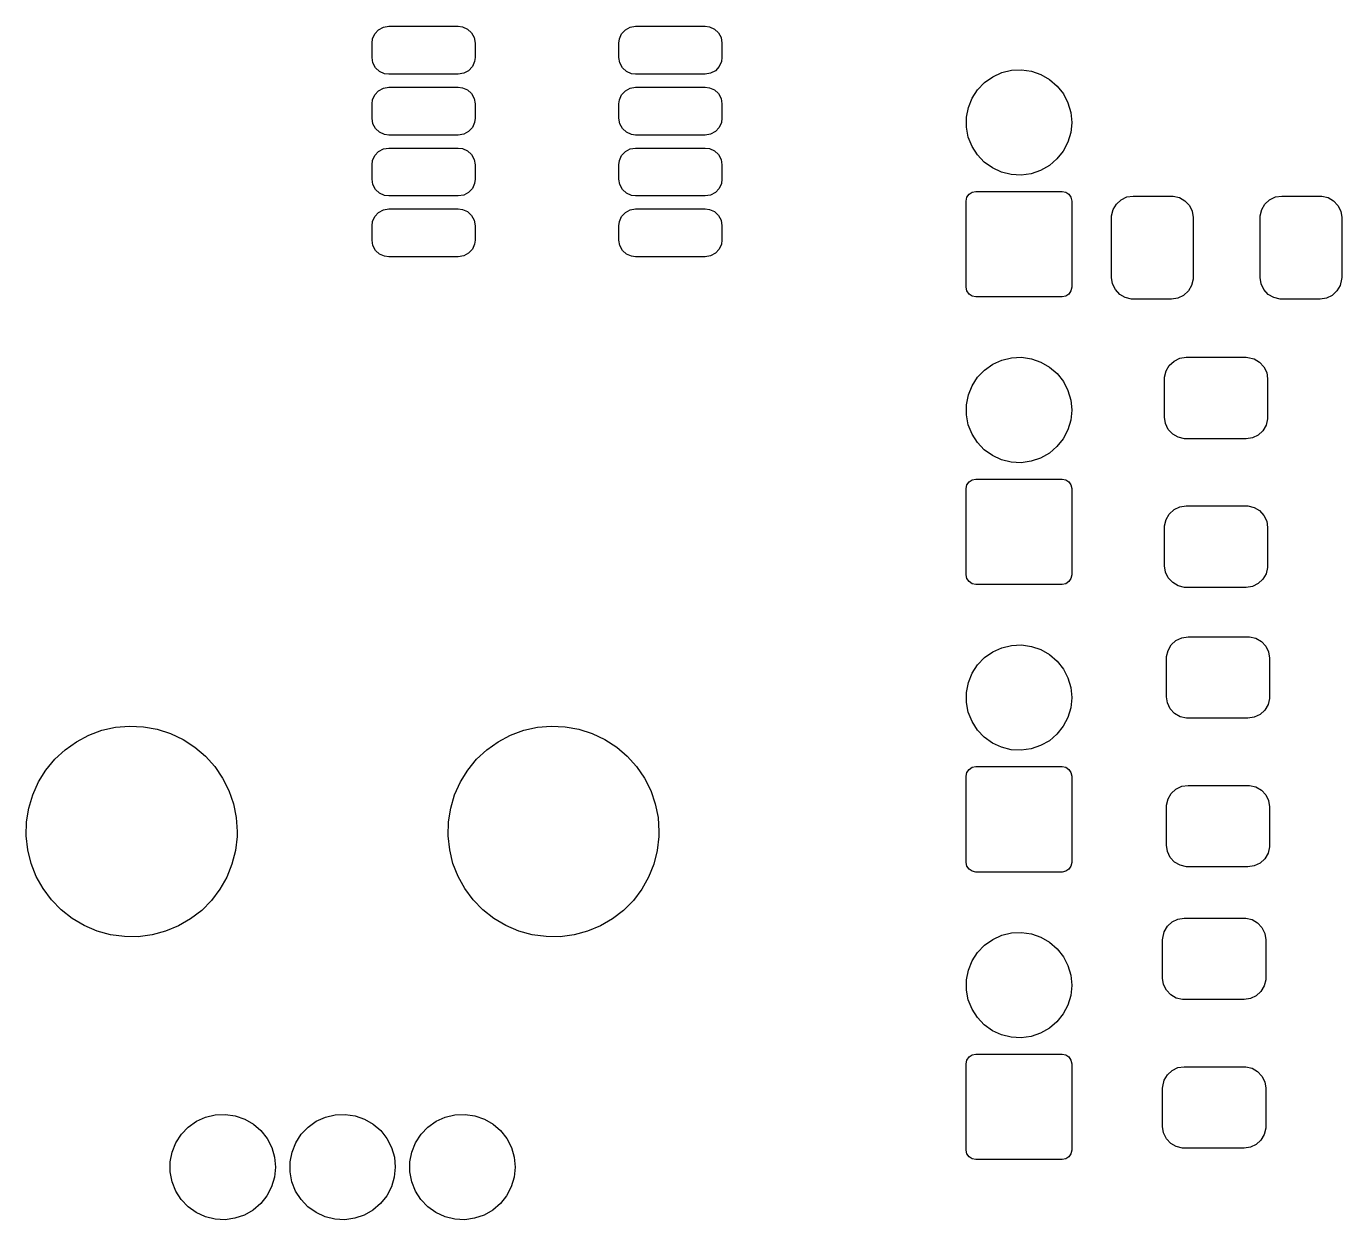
# Model space of a CAD drawing. Extents: x 10 to 584, y -410 to -10.
# Drawn here: x 253.41 to 280.85, y -203.02 to -178.12 of the extents above; entities that cross this region are included whole.
import ezdxf

# ---------------------------------------------------------------- set-up
doc = ezdxf.new("R2010")
doc.units = 0
doc.layers.add('BLACK', color=7, linetype='CONTINUOUS')

msp = doc.modelspace()

# ---------------------------------------------------------------- linework, layer by layer
at = {"layer": 'BLACK', "linetype": 'CONTINUOUS'}
for p, q in [((260.632, -178.387), (260.679, -178.282)), ((260.679, -178.282), (260.757, -178.197)), ((260.757, -178.197), (260.858, -178.143)), ((260.858, -178.143), (260.971, -178.124)), ((260.971, -178.124), (262.421, -178.124)), ((262.421, -178.124), (262.508, -178.135)), ((262.508, -178.135), (262.613, -178.181)), ((262.613, -178.181), (262.698, -178.259)), ((262.698, -178.259), (262.752, -178.36)), ((262.752, -178.36), (262.771, -178.474)), ((265.782, -178.387), (265.829, -178.282)), ((265.829, -178.282), (265.907, -178.197)), ((265.907, -178.197), (266.008, -178.143)), ((266.008, -178.143), (266.121, -178.124)), ((266.121, -178.124), (267.571, -178.124)), ((267.571, -178.124), (267.658, -178.135)), ((267.658, -178.135), (267.763, -178.181)), ((267.763, -178.181), (267.848, -178.259)), ((267.848, -178.259), (267.902, -178.36)), ((267.902, -178.36), (267.921, -178.474)), ((260.621, -178.474), (260.632, -178.387)), ((260.621, -178.774), (260.621, -178.474)), ((262.771, -178.474), (262.771, -178.774)), ((265.771, -178.474), (265.782, -178.387)), ((265.771, -178.774), (265.771, -178.474)), ((267.921, -178.474), (267.921, -178.774)), ((260.64, -178.887), (260.621, -178.774)), ((260.695, -178.988), (260.64, -178.887)), ((262.76, -178.861), (262.714, -178.966)), ((262.771, -178.774), (262.76, -178.861)), ((265.79, -178.887), (265.771, -178.774)), ((265.845, -178.988), (265.79, -178.887)), ((267.91, -178.861), (267.864, -178.966)), ((267.921, -178.774), (267.91, -178.861)), ((260.779, -179.066), (260.695, -178.988)), ((260.884, -179.113), (260.779, -179.066)), ((260.971, -179.124), (260.884, -179.113)), ((262.421, -179.124), (260.971, -179.124)), ((262.535, -179.105), (262.421, -179.124)), ((262.636, -179.05), (262.535, -179.105)), ((262.714, -178.966), (262.636, -179.05)), ((265.929, -179.066), (265.845, -178.988)), ((266.034, -179.113), (265.929, -179.066)), ((266.121, -179.124), (266.034, -179.113)), ((267.571, -179.124), (266.121, -179.124)), ((267.685, -179.105), (267.571, -179.124)), ((267.786, -179.05), (267.685, -179.105)), ((267.864, -178.966), (267.786, -179.05)), ((273.398, -179.296), (273.569, -179.175)), ((273.569, -179.175), (273.759, -179.089)), ((273.759, -179.089), (273.962, -179.04)), ((273.962, -179.04), (274.171, -179.03)), ((274.171, -179.03), (274.378, -179.06)), ((274.378, -179.06), (274.575, -179.129)), ((274.575, -179.129), (274.756, -179.233)), ((260.757, -179.467), (260.858, -179.413)), ((260.858, -179.413), (260.971, -179.394)), ((260.971, -179.394), (262.421, -179.394)), ((262.421, -179.394), (262.508, -179.405)), ((262.508, -179.405), (262.613, -179.451)), ((262.613, -179.451), (262.698, -179.529)), ((265.907, -179.467), (266.008, -179.413)), ((266.008, -179.413), (266.121, -179.394)), ((266.121, -179.394), (267.571, -179.394)), ((267.571, -179.394), (267.658, -179.405)), ((267.658, -179.405), (267.763, -179.451)), ((267.763, -179.451), (267.848, -179.529)), ((273.141, -179.623), (273.254, -179.447)), ((273.254, -179.447), (273.398, -179.296)), ((274.756, -179.233), (274.914, -179.37)), ((274.914, -179.37), (275.043, -179.535)), ((260.621, -179.744), (260.632, -179.657)), ((260.632, -179.657), (260.679, -179.552)), ((260.679, -179.552), (260.757, -179.467)), ((262.698, -179.529), (262.752, -179.63)), ((262.752, -179.63), (262.771, -179.744)), ((265.771, -179.744), (265.782, -179.657)), ((265.782, -179.657), (265.829, -179.552)), ((265.829, -179.552), (265.907, -179.467)), ((267.848, -179.529), (267.902, -179.63)), ((267.902, -179.63), (267.921, -179.744)), ((273.062, -179.816), (273.141, -179.623)), ((275.043, -179.535), (275.139, -179.72)), ((275.139, -179.72), (275.197, -179.921)), ((260.621, -180.044), (260.621, -179.744)), ((262.771, -179.744), (262.771, -180.044)), ((265.771, -180.044), (265.771, -179.744)), ((267.921, -179.744), (267.921, -180.044)), ((273.022, -180.021), (273.062, -179.816)), ((275.197, -179.921), (275.217, -180.129)), ((260.64, -180.157), (260.621, -180.044)), ((260.695, -180.258), (260.64, -180.157)), ((260.779, -180.336), (260.695, -180.258)), ((262.714, -180.236), (262.636, -180.32)), ((262.76, -180.131), (262.714, -180.236)), ((262.771, -180.044), (262.76, -180.131)), ((265.79, -180.157), (265.771, -180.044)), ((265.845, -180.258), (265.79, -180.157)), ((265.929, -180.336), (265.845, -180.258)), ((267.864, -180.236), (267.786, -180.32)), ((267.91, -180.131), (267.864, -180.236)), ((267.921, -180.044), (267.91, -180.131)), ((273.022, -180.23), (273.022, -180.021)), ((273.061, -180.436), (273.022, -180.23)), ((275.217, -180.135), (275.196, -180.342)), ((275.217, -180.129), (275.217, -180.135)), ((260.884, -180.383), (260.779, -180.336)), ((260.971, -180.394), (260.884, -180.383)), ((262.421, -180.394), (260.971, -180.394)), ((262.535, -180.375), (262.421, -180.394)), ((262.636, -180.32), (262.535, -180.375)), ((266.034, -180.383), (265.929, -180.336)), ((266.121, -180.394), (266.034, -180.383)), ((267.571, -180.394), (266.121, -180.394)), ((267.685, -180.375), (267.571, -180.394)), ((267.786, -180.32), (267.685, -180.375)), ((273.138, -180.63), (273.061, -180.436)), ((275.136, -180.543), (275.04, -180.728)), ((275.196, -180.342), (275.136, -180.543)), ((260.632, -180.927), (260.679, -180.822)), ((260.679, -180.822), (260.757, -180.737)), ((260.757, -180.737), (260.858, -180.683)), ((260.858, -180.683), (260.971, -180.664)), ((260.971, -180.664), (262.421, -180.664)), ((262.421, -180.664), (262.508, -180.675)), ((262.508, -180.675), (262.613, -180.721)), ((262.613, -180.721), (262.698, -180.799)), ((262.698, -180.799), (262.752, -180.9)), ((265.782, -180.927), (265.829, -180.822)), ((265.829, -180.822), (265.907, -180.737)), ((265.907, -180.737), (266.008, -180.683)), ((266.008, -180.683), (266.121, -180.664)), ((266.121, -180.664), (267.571, -180.664)), ((267.571, -180.664), (267.658, -180.675)), ((267.658, -180.675), (267.763, -180.721)), ((267.763, -180.721), (267.848, -180.799)), ((267.848, -180.799), (267.902, -180.9)), ((273.25, -180.806), (273.138, -180.63)), ((273.394, -180.958), (273.25, -180.806)), ((275.04, -180.728), (274.91, -180.892)), ((260.621, -181.014), (260.632, -180.927)), ((260.621, -181.314), (260.621, -181.014)), ((262.752, -180.9), (262.771, -181.014)), ((262.771, -181.014), (262.771, -181.314)), ((265.771, -181.014), (265.782, -180.927)), ((265.771, -181.314), (265.771, -181.014)), ((267.902, -180.9), (267.921, -181.014)), ((267.921, -181.014), (267.921, -181.314)), ((273.564, -181.08), (273.394, -180.958)), ((273.754, -181.167), (273.564, -181.08)), ((274.751, -181.028), (274.57, -181.131)), ((274.91, -180.892), (274.751, -181.028)), ((260.64, -181.427), (260.621, -181.314)), ((262.771, -181.314), (262.76, -181.401)), ((265.79, -181.427), (265.771, -181.314)), ((267.921, -181.314), (267.91, -181.401)), ((273.957, -181.217), (273.754, -181.167)), ((274.165, -181.228), (273.957, -181.217)), ((274.372, -181.199), (274.165, -181.228)), ((274.57, -181.131), (274.372, -181.199)), ((260.695, -181.528), (260.64, -181.427)), ((260.779, -181.606), (260.695, -181.528)), ((260.884, -181.653), (260.779, -181.606)), ((260.971, -181.664), (260.884, -181.653)), ((262.535, -181.645), (262.421, -181.664)), ((262.636, -181.59), (262.535, -181.645)), ((262.714, -181.506), (262.636, -181.59)), ((262.76, -181.401), (262.714, -181.506)), ((265.845, -181.528), (265.79, -181.427)), ((265.929, -181.606), (265.845, -181.528)), ((266.034, -181.653), (265.929, -181.606)), ((266.121, -181.664), (266.034, -181.653)), ((267.685, -181.645), (267.571, -181.664)), ((267.786, -181.59), (267.685, -181.645)), ((267.864, -181.506), (267.786, -181.59)), ((267.91, -181.401), (267.864, -181.506)), ((273.032, -181.692), (273.076, -181.627)), ((273.076, -181.627), (273.141, -181.584)), ((273.141, -181.584), (273.217, -181.569)), ((273.217, -181.569), (275.017, -181.569)), ((275.017, -181.569), (275.094, -181.584)), ((275.094, -181.584), (275.159, -181.627)), ((275.159, -181.627), (275.202, -181.692)), ((262.421, -181.664), (260.971, -181.664)), ((267.571, -181.664), (266.121, -181.664)), ((273.017, -181.769), (273.032, -181.692)), ((273.017, -183.569), (273.017, -181.769)), ((275.202, -181.692), (275.217, -181.769)), ((275.217, -181.769), (275.217, -183.569)), ((276.082, -181.949), (276.149, -181.834)), ((276.149, -181.834), (276.247, -181.743)), ((276.247, -181.743), (276.368, -181.685)), ((276.368, -181.685), (276.5, -181.665)), ((276.5, -181.665), (277.3, -181.665)), ((277.3, -181.665), (277.335, -181.666)), ((277.335, -181.666), (277.466, -181.697)), ((277.466, -181.697), (277.581, -181.764)), ((277.581, -181.764), (277.672, -181.862)), ((277.672, -181.862), (277.73, -181.983)), ((279.182, -181.949), (279.249, -181.834)), ((279.249, -181.834), (279.347, -181.743)), ((279.347, -181.743), (279.468, -181.685)), ((279.468, -181.685), (279.6, -181.665)), ((279.6, -181.665), (280.4, -181.665)), ((280.4, -181.665), (280.435, -181.666)), ((280.435, -181.666), (280.566, -181.697)), ((280.566, -181.697), (280.681, -181.764)), ((280.681, -181.764), (280.772, -181.862)), ((280.772, -181.862), (280.83, -181.983)), ((260.621, -182.284), (260.632, -182.197)), ((260.632, -182.197), (260.679, -182.092)), ((260.679, -182.092), (260.757, -182.007)), ((260.757, -182.007), (260.858, -181.953)), ((260.858, -181.953), (260.971, -181.934)), ((260.971, -181.934), (262.421, -181.934)), ((262.421, -181.934), (262.508, -181.945)), ((262.508, -181.945), (262.613, -181.991)), ((262.613, -181.991), (262.698, -182.069)), ((262.698, -182.069), (262.752, -182.17)), ((262.752, -182.17), (262.771, -182.284)), ((265.771, -182.284), (265.782, -182.197)), ((265.782, -182.197), (265.829, -182.092)), ((265.829, -182.092), (265.907, -182.007)), ((265.907, -182.007), (266.008, -181.953)), ((266.008, -181.953), (266.121, -181.934)), ((266.121, -181.934), (267.571, -181.934)), ((267.571, -181.934), (267.658, -181.945)), ((267.658, -181.945), (267.763, -181.991)), ((267.763, -181.991), (267.848, -182.069)), ((267.848, -182.069), (267.902, -182.17)), ((267.902, -182.17), (267.921, -182.284)), ((276.05, -182.115), (276.051, -182.08)), ((276.05, -183.365), (276.05, -182.115)), ((276.051, -182.08), (276.082, -181.949)), ((277.73, -181.983), (277.75, -182.115)), ((277.75, -182.115), (277.75, -183.365)), ((279.15, -182.115), (279.151, -182.08)), ((279.15, -183.365), (279.15, -182.115)), ((279.151, -182.08), (279.182, -181.949)), ((280.83, -181.983), (280.85, -182.115)), ((280.85, -182.115), (280.85, -183.365)), ((260.621, -182.584), (260.621, -182.284)), ((262.771, -182.284), (262.771, -182.584)), ((265.771, -182.584), (265.771, -182.284)), ((267.921, -182.284), (267.921, -182.584)), ((260.64, -182.697), (260.621, -182.584)), ((260.695, -182.798), (260.64, -182.697)), ((262.76, -182.671), (262.714, -182.776)), ((262.771, -182.584), (262.76, -182.671)), ((265.79, -182.697), (265.771, -182.584)), ((265.845, -182.798), (265.79, -182.697)), ((267.91, -182.671), (267.864, -182.776)), ((267.921, -182.584), (267.91, -182.671)), ((260.779, -182.876), (260.695, -182.798)), ((260.884, -182.923), (260.779, -182.876)), ((260.971, -182.934), (260.884, -182.923)), ((262.421, -182.934), (260.971, -182.934)), ((262.535, -182.915), (262.421, -182.934)), ((262.636, -182.86), (262.535, -182.915)), ((262.714, -182.776), (262.636, -182.86)), ((265.929, -182.876), (265.845, -182.798)), ((266.034, -182.923), (265.929, -182.876)), ((266.121, -182.934), (266.034, -182.923)), ((267.571, -182.934), (266.121, -182.934)), ((267.685, -182.915), (267.571, -182.934)), ((267.786, -182.86), (267.685, -182.915)), ((267.864, -182.776), (267.786, -182.86)), ((273.032, -183.645), (273.017, -183.569)), ((275.217, -183.569), (275.202, -183.645)), ((276.07, -183.497), (276.05, -183.365)), ((276.128, -183.618), (276.07, -183.497)), ((277.718, -183.531), (277.651, -183.646)), ((277.749, -183.4), (277.718, -183.531)), ((277.75, -183.365), (277.749, -183.4)), ((279.17, -183.497), (279.15, -183.365)), ((279.228, -183.618), (279.17, -183.497)), ((280.818, -183.531), (280.751, -183.646)), ((280.849, -183.4), (280.818, -183.531)), ((280.85, -183.365), (280.849, -183.4)), ((273.076, -183.71), (273.032, -183.645)), ((273.141, -183.754), (273.076, -183.71)), ((273.217, -183.769), (273.141, -183.754)), ((275.017, -183.769), (273.217, -183.769)), ((275.094, -183.754), (275.017, -183.769)), ((275.159, -183.71), (275.094, -183.754)), ((275.202, -183.645), (275.159, -183.71)), ((276.219, -183.716), (276.128, -183.618)), ((276.334, -183.783), (276.219, -183.716)), ((276.465, -183.814), (276.334, -183.783)), ((276.5, -183.815), (276.465, -183.814)), ((277.3, -183.815), (276.5, -183.815)), ((277.432, -183.795), (277.3, -183.815)), ((277.553, -183.737), (277.432, -183.795)), ((277.651, -183.646), (277.553, -183.737)), ((279.319, -183.716), (279.228, -183.618)), ((279.434, -183.783), (279.319, -183.716)), ((279.565, -183.814), (279.434, -183.783)), ((279.6, -183.815), (279.565, -183.814)), ((280.4, -183.815), (279.6, -183.815)), ((280.532, -183.795), (280.4, -183.815)), ((280.653, -183.737), (280.532, -183.795)), ((280.751, -183.646), (280.653, -183.737)), ((273.398, -185.296), (273.569, -185.175)), ((273.569, -185.175), (273.759, -185.089)), ((273.759, -185.089), (273.962, -185.04)), ((273.962, -185.04), (274.171, -185.03)), ((274.171, -185.03), (274.378, -185.06)), ((274.378, -185.06), (274.575, -185.129)), ((274.575, -185.129), (274.756, -185.233)), ((277.187, -185.314), (277.254, -185.199)), ((277.254, -185.199), (277.352, -185.108)), ((277.352, -185.108), (277.473, -185.05)), ((277.473, -185.05), (277.605, -185.03)), ((277.605, -185.03), (278.855, -185.03)), ((278.855, -185.03), (278.89, -185.031)), ((278.89, -185.031), (279.021, -185.062)), ((279.021, -185.062), (279.136, -185.129)), ((279.136, -185.129), (279.227, -185.227)), ((273.141, -185.623), (273.254, -185.447)), ((273.254, -185.447), (273.398, -185.296)), ((274.756, -185.233), (274.914, -185.37)), ((274.914, -185.37), (275.043, -185.535)), ((277.155, -185.48), (277.156, -185.445)), ((277.155, -186.28), (277.155, -185.48)), ((277.156, -185.445), (277.187, -185.314)), ((279.227, -185.227), (279.285, -185.348)), ((279.285, -185.348), (279.305, -185.48)), ((279.305, -185.48), (279.305, -186.28)), ((273.062, -185.816), (273.141, -185.623)), ((275.043, -185.535), (275.139, -185.72)), ((275.139, -185.72), (275.197, -185.921)), ((273.022, -186.021), (273.062, -185.816)), ((273.022, -186.23), (273.022, -186.021)), ((275.197, -185.921), (275.217, -186.129)), ((273.061, -186.436), (273.022, -186.23)), ((275.217, -186.135), (275.196, -186.342)), ((275.217, -186.129), (275.217, -186.135)), ((277.175, -186.412), (277.155, -186.28)), ((279.304, -186.315), (279.273, -186.446)), ((279.305, -186.28), (279.304, -186.315)), ((273.138, -186.63), (273.061, -186.436)), ((275.136, -186.543), (275.04, -186.728)), ((275.196, -186.342), (275.136, -186.543)), ((277.233, -186.533), (277.175, -186.412)), ((277.324, -186.631), (277.233, -186.533)), ((279.206, -186.561), (279.108, -186.652)), ((279.273, -186.446), (279.206, -186.561)), ((273.25, -186.806), (273.138, -186.63)), ((273.394, -186.958), (273.25, -186.806)), ((275.04, -186.728), (274.91, -186.892)), ((277.439, -186.698), (277.324, -186.631)), ((277.57, -186.729), (277.439, -186.698)), ((277.605, -186.73), (277.57, -186.729)), ((278.855, -186.73), (277.605, -186.73)), ((278.987, -186.71), (278.855, -186.73)), ((279.108, -186.652), (278.987, -186.71)), ((273.564, -187.08), (273.394, -186.958)), ((273.754, -187.167), (273.564, -187.08)), ((274.57, -187.131), (274.372, -187.199)), ((274.751, -187.028), (274.57, -187.131)), ((274.91, -186.892), (274.751, -187.028)), ((273.957, -187.217), (273.754, -187.167)), ((274.165, -187.228), (273.957, -187.217)), ((274.372, -187.199), (274.165, -187.228)), ((273.017, -187.769), (273.032, -187.692)), ((273.032, -187.692), (273.076, -187.627)), ((273.076, -187.627), (273.141, -187.584)), ((273.141, -187.584), (273.217, -187.569)), ((273.217, -187.569), (275.017, -187.569)), ((275.017, -187.569), (275.094, -187.584)), ((275.094, -187.584), (275.159, -187.627)), ((275.159, -187.627), (275.202, -187.692)), ((275.202, -187.692), (275.217, -187.769)), ((273.017, -189.569), (273.017, -187.769)), ((275.217, -187.769), (275.217, -189.569)), ((277.254, -188.299), (277.352, -188.208)), ((277.352, -188.208), (277.473, -188.15)), ((277.473, -188.15), (277.605, -188.13)), ((277.605, -188.13), (278.855, -188.13)), ((278.855, -188.13), (278.89, -188.131)), ((278.89, -188.131), (279.021, -188.162)), ((279.021, -188.162), (279.136, -188.229)), ((279.136, -188.229), (279.227, -188.327)), ((277.156, -188.545), (277.187, -188.414)), ((277.187, -188.414), (277.254, -188.299)), ((279.227, -188.327), (279.285, -188.448)), ((279.285, -188.448), (279.305, -188.58)), ((277.155, -188.58), (277.156, -188.545)), ((277.155, -189.38), (277.155, -188.58)), ((279.305, -188.58), (279.305, -189.38)), ((273.032, -189.645), (273.017, -189.569)), ((275.217, -189.569), (275.202, -189.645)), ((277.175, -189.512), (277.155, -189.38)), ((277.233, -189.633), (277.175, -189.512)), ((279.273, -189.546), (279.206, -189.661)), ((279.304, -189.415), (279.273, -189.546)), ((279.305, -189.38), (279.304, -189.415)), ((273.076, -189.71), (273.032, -189.645)), ((273.141, -189.754), (273.076, -189.71)), ((273.217, -189.769), (273.141, -189.754)), ((275.017, -189.769), (273.217, -189.769)), ((275.094, -189.754), (275.017, -189.769)), ((275.159, -189.71), (275.094, -189.754)), ((275.202, -189.645), (275.159, -189.71)), ((277.324, -189.731), (277.233, -189.633)), ((277.439, -189.798), (277.324, -189.731)), ((277.57, -189.829), (277.439, -189.798)), ((277.605, -189.83), (277.57, -189.829)), ((278.855, -189.83), (277.605, -189.83)), ((278.987, -189.81), (278.855, -189.83)), ((279.108, -189.752), (278.987, -189.81)), ((279.206, -189.661), (279.108, -189.752)), ((277.294, -191.029), (277.392, -190.938)), ((277.392, -190.938), (277.513, -190.88)), ((277.513, -190.88), (277.645, -190.86)), ((277.645, -190.86), (278.895, -190.86)), ((278.895, -190.86), (278.93, -190.861)), ((278.93, -190.861), (279.061, -190.892)), ((279.061, -190.892), (279.176, -190.959)), ((279.176, -190.959), (279.267, -191.057)), ((273.398, -191.296), (273.569, -191.175)), ((273.569, -191.175), (273.759, -191.089)), ((273.759, -191.089), (273.962, -191.04)), ((273.962, -191.04), (274.171, -191.03)), ((274.171, -191.03), (274.378, -191.06)), ((274.378, -191.06), (274.575, -191.129)), ((274.575, -191.129), (274.756, -191.233)), ((274.756, -191.233), (274.914, -191.37)), ((277.196, -191.275), (277.227, -191.144)), ((277.227, -191.144), (277.294, -191.029)), ((279.267, -191.057), (279.325, -191.178)), ((279.325, -191.178), (279.345, -191.31)), ((273.141, -191.623), (273.254, -191.447)), ((273.254, -191.447), (273.398, -191.296)), ((274.914, -191.37), (275.043, -191.535)), ((275.043, -191.535), (275.139, -191.72)), ((277.195, -191.31), (277.196, -191.275)), ((277.195, -192.11), (277.195, -191.31)), ((279.345, -191.31), (279.345, -192.11)), ((273.062, -191.816), (273.141, -191.623)), ((275.139, -191.72), (275.197, -191.921)), ((273.022, -192.021), (273.062, -191.816)), ((273.022, -192.23), (273.022, -192.021)), ((275.197, -191.921), (275.217, -192.129)), ((273.061, -192.436), (273.022, -192.23)), ((275.196, -192.342), (275.136, -192.543)), ((275.217, -192.135), (275.196, -192.342)), ((275.217, -192.129), (275.217, -192.135)), ((277.215, -192.242), (277.195, -192.11)), ((277.273, -192.363), (277.215, -192.242)), ((279.313, -192.276), (279.246, -192.391)), ((279.344, -192.145), (279.313, -192.276)), ((279.345, -192.11), (279.344, -192.145)), ((273.138, -192.63), (273.061, -192.436)), ((273.25, -192.806), (273.138, -192.63)), ((275.136, -192.543), (275.04, -192.728)), ((277.364, -192.461), (277.273, -192.363)), ((277.479, -192.528), (277.364, -192.461)), ((277.61, -192.559), (277.479, -192.528)), ((277.645, -192.56), (277.61, -192.559)), ((278.895, -192.56), (277.645, -192.56)), ((279.027, -192.54), (278.895, -192.56)), ((279.148, -192.482), (279.027, -192.54)), ((279.246, -192.391), (279.148, -192.482)), ((254.712, -192.913), (254.986, -192.812)), ((254.986, -192.812), (255.271, -192.749)), ((255.271, -192.749), (255.561, -192.723)), ((255.561, -192.723), (255.852, -192.737)), ((255.852, -192.737), (256.139, -192.788)), ((256.139, -192.788), (256.417, -192.877)), ((256.417, -192.877), (256.68, -193.002)), ((263.512, -192.913), (263.786, -192.812)), ((263.786, -192.812), (264.071, -192.749)), ((264.071, -192.749), (264.361, -192.723)), ((264.361, -192.723), (264.652, -192.737)), ((264.652, -192.737), (264.939, -192.788)), ((264.939, -192.788), (265.217, -192.877)), ((265.217, -192.877), (265.48, -193.002)), ((273.394, -192.958), (273.25, -192.806)), ((274.91, -192.892), (274.751, -193.028)), ((275.04, -192.728), (274.91, -192.892)), ((254.217, -193.218), (254.454, -193.049)), ((254.454, -193.049), (254.712, -192.913)), ((256.68, -193.002), (256.925, -193.161)), ((256.925, -193.161), (257.146, -193.351)), ((263.017, -193.218), (263.254, -193.049)), ((263.254, -193.049), (263.512, -192.913)), ((265.48, -193.002), (265.725, -193.161)), ((265.725, -193.161), (265.946, -193.351)), ((273.564, -193.08), (273.394, -192.958)), ((273.754, -193.167), (273.564, -193.08)), ((273.957, -193.217), (273.754, -193.167)), ((274.57, -193.131), (274.372, -193.199)), ((274.751, -193.028), (274.57, -193.131)), ((253.818, -193.642), (254.003, -193.417)), ((254.003, -193.417), (254.217, -193.218)), ((257.146, -193.351), (257.341, -193.568)), ((262.618, -193.642), (262.803, -193.417)), ((262.803, -193.417), (263.017, -193.218)), ((265.946, -193.351), (266.141, -193.568)), ((274.165, -193.228), (273.957, -193.217)), ((274.372, -193.199), (274.165, -193.228)), ((253.665, -193.89), (253.818, -193.642)), ((257.341, -193.568), (257.505, -193.81)), ((262.465, -193.89), (262.618, -193.642)), ((266.141, -193.568), (266.305, -193.81)), ((273.017, -193.769), (273.032, -193.692)), ((273.032, -193.692), (273.076, -193.627)), ((273.076, -193.627), (273.141, -193.584)), ((273.141, -193.584), (273.217, -193.569)), ((273.217, -193.569), (275.017, -193.569)), ((275.017, -193.569), (275.094, -193.584)), ((275.094, -193.584), (275.159, -193.627)), ((275.159, -193.627), (275.202, -193.692)), ((275.202, -193.692), (275.217, -193.769)), ((253.545, -194.156), (253.665, -193.89)), ((257.505, -193.81), (257.635, -194.07)), ((262.345, -194.156), (262.465, -193.89)), ((266.305, -193.81), (266.435, -194.07)), ((273.017, -195.569), (273.017, -193.769)), ((275.217, -193.769), (275.217, -195.569)), ((277.392, -194.038), (277.513, -193.98)), ((277.513, -193.98), (277.645, -193.96)), ((277.645, -193.96), (278.895, -193.96)), ((278.895, -193.96), (278.93, -193.961)), ((278.93, -193.961), (279.061, -193.992)), ((279.061, -193.992), (279.176, -194.059)), ((253.462, -194.435), (253.545, -194.156)), ((257.635, -194.07), (257.73, -194.346)), ((262.262, -194.435), (262.345, -194.156)), ((266.435, -194.07), (266.53, -194.346)), ((277.196, -194.375), (277.227, -194.244)), ((277.227, -194.244), (277.294, -194.129)), ((277.294, -194.129), (277.392, -194.038)), ((279.176, -194.059), (279.267, -194.157)), ((279.267, -194.157), (279.325, -194.278)), ((279.325, -194.278), (279.345, -194.41)), ((253.416, -194.723), (253.462, -194.435)), ((257.73, -194.346), (257.788, -194.632)), ((262.216, -194.723), (262.262, -194.435)), ((266.53, -194.346), (266.588, -194.632)), ((277.195, -194.41), (277.196, -194.375)), ((277.195, -195.21), (277.195, -194.41)), ((279.345, -194.41), (279.345, -195.21)), ((253.409, -195.015), (253.416, -194.723)), ((257.788, -194.632), (257.807, -194.923)), ((262.209, -195.015), (262.216, -194.723)), ((266.588, -194.632), (266.607, -194.923)), ((253.441, -195.305), (253.409, -195.015)), ((257.805, -195.03), (257.771, -195.32)), ((257.807, -194.923), (257.805, -195.03)), ((262.241, -195.305), (262.209, -195.015)), ((266.605, -195.03), (266.571, -195.32)), ((266.607, -194.923), (266.605, -195.03)), ((253.51, -195.588), (253.441, -195.305)), ((257.771, -195.32), (257.7, -195.603)), ((262.31, -195.588), (262.241, -195.305)), ((266.571, -195.32), (266.5, -195.603)), ((277.215, -195.342), (277.195, -195.21)), ((277.273, -195.463), (277.215, -195.342)), ((279.313, -195.376), (279.246, -195.491)), ((279.344, -195.245), (279.313, -195.376)), ((279.345, -195.21), (279.344, -195.245)), ((253.617, -195.86), (253.51, -195.588)), ((257.7, -195.603), (257.591, -195.873)), ((262.417, -195.86), (262.31, -195.588)), ((266.5, -195.603), (266.391, -195.873)), ((273.032, -195.645), (273.017, -195.569)), ((273.076, -195.71), (273.032, -195.645)), ((275.202, -195.645), (275.159, -195.71)), ((275.217, -195.569), (275.202, -195.645)), ((277.364, -195.561), (277.273, -195.463)), ((277.479, -195.628), (277.364, -195.561)), ((277.61, -195.659), (277.479, -195.628)), ((279.027, -195.64), (278.895, -195.66)), ((279.148, -195.582), (279.027, -195.64)), ((279.246, -195.491), (279.148, -195.582)), ((253.758, -196.115), (253.617, -195.86)), ((257.591, -195.873), (257.448, -196.127)), ((262.558, -196.115), (262.417, -195.86)), ((266.391, -195.873), (266.248, -196.127)), ((273.141, -195.754), (273.076, -195.71)), ((273.217, -195.769), (273.141, -195.754)), ((275.017, -195.769), (273.217, -195.769)), ((275.094, -195.754), (275.017, -195.769)), ((275.159, -195.71), (275.094, -195.754)), ((277.645, -195.66), (277.61, -195.659)), ((278.895, -195.66), (277.645, -195.66)), ((253.932, -196.349), (253.758, -196.115)), ((257.448, -196.127), (257.273, -196.36)), ((262.732, -196.349), (262.558, -196.115)), ((266.248, -196.127), (266.073, -196.36)), ((254.135, -196.558), (253.932, -196.349)), ((257.273, -196.36), (257.068, -196.568)), ((262.935, -196.558), (262.732, -196.349)), ((266.073, -196.36), (265.868, -196.568)), ((254.364, -196.738), (254.135, -196.558)), ((254.615, -196.886), (254.364, -196.738)), ((256.837, -196.747), (256.585, -196.893)), ((257.068, -196.568), (256.837, -196.747)), ((263.164, -196.738), (262.935, -196.558)), ((263.415, -196.886), (263.164, -196.738)), ((265.637, -196.747), (265.385, -196.893)), ((265.868, -196.568), (265.637, -196.747)), ((277.312, -196.808), (277.433, -196.75)), ((277.433, -196.75), (277.565, -196.73)), ((277.565, -196.73), (278.815, -196.73)), ((278.815, -196.73), (278.85, -196.731)), ((278.85, -196.731), (278.981, -196.762)), ((254.884, -197), (254.615, -196.886)), ((255.165, -197.078), (254.884, -197)), ((256.316, -197.005), (256.035, -197.081)), ((256.585, -196.893), (256.316, -197.005)), ((263.684, -197), (263.415, -196.886)), ((263.965, -197.078), (263.684, -197)), ((265.116, -197.005), (264.835, -197.081)), ((265.385, -196.893), (265.116, -197.005)), ((277.116, -197.145), (277.147, -197.014)), ((277.147, -197.014), (277.214, -196.899)), ((277.214, -196.899), (277.312, -196.808)), ((278.981, -196.762), (279.096, -196.829)), ((279.096, -196.829), (279.187, -196.927)), ((279.187, -196.927), (279.245, -197.048)), ((255.454, -197.117), (255.165, -197.078)), ((255.745, -197.118), (255.454, -197.117)), ((256.035, -197.081), (255.745, -197.118)), ((264.254, -197.117), (263.965, -197.078)), ((264.545, -197.118), (264.254, -197.117)), ((264.835, -197.081), (264.545, -197.118)), ((273.254, -197.447), (273.398, -197.296)), ((273.398, -197.296), (273.569, -197.175)), ((273.569, -197.175), (273.759, -197.089)), ((273.759, -197.089), (273.962, -197.04)), ((273.962, -197.04), (274.171, -197.03)), ((274.171, -197.03), (274.378, -197.06)), ((274.378, -197.06), (274.575, -197.129)), ((274.575, -197.129), (274.756, -197.233)), ((274.756, -197.233), (274.914, -197.37)), ((277.115, -197.18), (277.116, -197.145)), ((277.115, -197.98), (277.115, -197.18)), ((279.245, -197.048), (279.265, -197.18)), ((279.265, -197.18), (279.265, -197.98)), ((273.141, -197.623), (273.254, -197.447)), ((274.914, -197.37), (275.043, -197.535)), ((275.043, -197.535), (275.139, -197.72)), ((273.022, -198.021), (273.062, -197.816)), ((273.062, -197.816), (273.141, -197.623)), ((275.139, -197.72), (275.197, -197.921)), ((273.022, -198.23), (273.022, -198.021)), ((275.197, -197.921), (275.217, -198.129)), ((277.135, -198.112), (277.115, -197.98)), ((277.193, -198.233), (277.135, -198.112)), ((279.264, -198.015), (279.233, -198.146)), ((279.265, -197.98), (279.264, -198.015)), ((273.061, -198.436), (273.022, -198.23)), ((275.196, -198.342), (275.136, -198.543)), ((275.217, -198.135), (275.196, -198.342)), ((275.217, -198.129), (275.217, -198.135)), ((277.284, -198.331), (277.193, -198.233)), ((277.399, -198.398), (277.284, -198.331)), ((277.53, -198.429), (277.399, -198.398)), ((279.068, -198.352), (278.947, -198.41)), ((279.166, -198.261), (279.068, -198.352)), ((279.233, -198.146), (279.166, -198.261)), ((273.138, -198.63), (273.061, -198.436)), ((273.25, -198.806), (273.138, -198.63)), ((275.136, -198.543), (275.04, -198.728)), ((277.565, -198.43), (277.53, -198.429)), ((278.815, -198.43), (277.565, -198.43)), ((278.947, -198.41), (278.815, -198.43)), ((273.394, -198.958), (273.25, -198.806)), ((274.91, -198.892), (274.751, -199.028)), ((275.04, -198.728), (274.91, -198.892)), ((273.564, -199.08), (273.394, -198.958)), ((273.754, -199.167), (273.564, -199.08)), ((273.957, -199.217), (273.754, -199.167)), ((274.165, -199.228), (273.957, -199.217)), ((274.372, -199.199), (274.165, -199.228)), ((274.57, -199.131), (274.372, -199.199)), ((274.751, -199.028), (274.57, -199.131)), ((273.017, -199.769), (273.032, -199.692)), ((273.017, -201.569), (273.017, -199.769)), ((273.032, -199.692), (273.076, -199.627)), ((273.076, -199.627), (273.141, -199.584)), ((273.141, -199.584), (273.217, -199.569)), ((273.217, -199.569), (275.017, -199.569)), ((275.017, -199.569), (275.094, -199.584)), ((275.094, -199.584), (275.159, -199.627)), ((275.159, -199.627), (275.202, -199.692)), ((275.202, -199.692), (275.217, -199.769)), ((275.217, -199.769), (275.217, -201.569)), ((277.147, -200.114), (277.214, -199.999)), ((277.214, -199.999), (277.312, -199.908)), ((277.312, -199.908), (277.433, -199.85)), ((277.433, -199.85), (277.565, -199.83)), ((277.565, -199.83), (278.815, -199.83)), ((278.815, -199.83), (278.85, -199.831)), ((278.85, -199.831), (278.981, -199.862)), ((278.981, -199.862), (279.096, -199.929)), ((279.096, -199.929), (279.187, -200.027)), ((279.187, -200.027), (279.245, -200.148)), ((277.115, -200.28), (277.116, -200.245)), ((277.115, -201.08), (277.115, -200.28)), ((277.116, -200.245), (277.147, -200.114)), ((279.245, -200.148), (279.265, -200.28)), ((279.265, -200.28), (279.265, -201.08)), ((257.149, -200.883), (257.352, -200.834)), ((257.352, -200.834), (257.561, -200.824)), ((257.561, -200.824), (257.768, -200.854)), ((257.768, -200.854), (257.965, -200.923)), ((259.649, -200.883), (259.852, -200.834)), ((259.852, -200.834), (260.061, -200.824)), ((260.061, -200.824), (260.268, -200.854)), ((260.268, -200.854), (260.465, -200.923)), ((262.149, -200.883), (262.352, -200.834)), ((262.352, -200.834), (262.561, -200.824)), ((262.561, -200.824), (262.768, -200.854)), ((262.768, -200.854), (262.965, -200.923)), ((256.644, -201.241), (256.788, -201.09)), ((256.788, -201.09), (256.959, -200.969)), ((256.959, -200.969), (257.149, -200.883)), ((257.965, -200.923), (258.146, -201.027)), ((258.146, -201.027), (258.304, -201.164)), ((259.144, -201.241), (259.288, -201.09)), ((259.288, -201.09), (259.459, -200.969)), ((259.459, -200.969), (259.649, -200.883)), ((260.465, -200.923), (260.646, -201.027)), ((260.646, -201.027), (260.804, -201.164)), ((261.644, -201.241), (261.788, -201.09)), ((261.788, -201.09), (261.959, -200.969)), ((261.959, -200.969), (262.149, -200.883)), ((262.965, -200.923), (263.146, -201.027)), ((263.146, -201.027), (263.304, -201.164)), ((277.135, -201.212), (277.115, -201.08)), ((279.264, -201.115), (279.233, -201.246)), ((279.265, -201.08), (279.264, -201.115)), ((256.531, -201.417), (256.644, -201.241)), ((258.304, -201.164), (258.433, -201.329)), ((258.433, -201.329), (258.529, -201.514)), ((259.031, -201.417), (259.144, -201.241)), ((260.804, -201.164), (260.933, -201.329)), ((260.933, -201.329), (261.029, -201.514)), ((261.531, -201.417), (261.644, -201.241)), ((263.304, -201.164), (263.433, -201.329)), ((263.433, -201.329), (263.529, -201.514)), ((277.193, -201.333), (277.135, -201.212)), ((277.284, -201.431), (277.193, -201.333)), ((279.166, -201.361), (279.068, -201.452)), ((279.233, -201.246), (279.166, -201.361)), ((256.412, -201.815), (256.452, -201.61)), ((256.452, -201.61), (256.531, -201.417)), ((258.529, -201.514), (258.587, -201.715)), ((258.912, -201.815), (258.952, -201.61)), ((258.952, -201.61), (259.031, -201.417)), ((261.029, -201.514), (261.087, -201.715)), ((261.412, -201.815), (261.452, -201.61)), ((261.452, -201.61), (261.531, -201.417)), ((263.529, -201.514), (263.587, -201.715)), ((273.032, -201.645), (273.017, -201.569)), ((273.076, -201.71), (273.032, -201.645)), ((275.202, -201.645), (275.159, -201.71)), ((275.217, -201.569), (275.202, -201.645)), ((277.399, -201.498), (277.284, -201.431)), ((277.53, -201.529), (277.399, -201.498)), ((277.565, -201.53), (277.53, -201.529)), ((278.815, -201.53), (277.565, -201.53)), ((278.947, -201.51), (278.815, -201.53)), ((279.068, -201.452), (278.947, -201.51)), ((256.412, -202.024), (256.412, -201.815)), ((258.607, -201.929), (258.586, -202.136)), ((258.587, -201.715), (258.607, -201.923)), ((258.607, -201.923), (258.607, -201.929)), ((258.912, -202.024), (258.912, -201.815)), ((261.107, -201.929), (261.086, -202.136)), ((261.087, -201.715), (261.107, -201.923)), ((261.107, -201.923), (261.107, -201.929)), ((261.412, -202.024), (261.412, -201.815)), ((263.607, -201.929), (263.586, -202.136)), ((263.587, -201.715), (263.607, -201.923)), ((263.607, -201.923), (263.607, -201.929)), ((273.141, -201.754), (273.076, -201.71)), ((273.217, -201.769), (273.141, -201.754)), ((275.017, -201.769), (273.217, -201.769)), ((275.094, -201.754), (275.017, -201.769)), ((275.159, -201.71), (275.094, -201.754)), ((256.451, -202.23), (256.412, -202.024)), ((256.528, -202.424), (256.451, -202.23)), ((258.586, -202.136), (258.526, -202.337)), ((258.951, -202.23), (258.912, -202.024)), ((259.028, -202.424), (258.951, -202.23)), ((261.086, -202.136), (261.026, -202.337)), ((261.451, -202.23), (261.412, -202.024)), ((261.528, -202.424), (261.451, -202.23)), ((263.586, -202.136), (263.526, -202.337)), ((256.64, -202.6), (256.528, -202.424)), ((258.526, -202.337), (258.43, -202.522)), ((259.14, -202.6), (259.028, -202.424)), ((261.026, -202.337), (260.93, -202.522)), ((261.64, -202.6), (261.528, -202.424)), ((263.526, -202.337), (263.43, -202.522)), ((256.784, -202.752), (256.64, -202.6)), ((256.954, -202.874), (256.784, -202.752)), ((258.3, -202.686), (258.141, -202.822)), ((258.43, -202.522), (258.3, -202.686)), ((259.284, -202.752), (259.14, -202.6)), ((259.454, -202.874), (259.284, -202.752)), ((260.8, -202.686), (260.641, -202.822)), ((260.93, -202.522), (260.8, -202.686)), ((261.784, -202.752), (261.64, -202.6)), ((261.954, -202.874), (261.784, -202.752)), ((263.3, -202.686), (263.141, -202.822)), ((263.43, -202.522), (263.3, -202.686)), ((257.144, -202.961), (256.954, -202.874)), ((257.347, -203.011), (257.144, -202.961)), ((257.555, -203.022), (257.347, -203.011)), ((257.762, -202.993), (257.555, -203.022)), ((257.96, -202.925), (257.762, -202.993)), ((258.141, -202.822), (257.96, -202.925)), ((259.644, -202.961), (259.454, -202.874)), ((259.847, -203.011), (259.644, -202.961)), ((260.055, -203.022), (259.847, -203.011)), ((260.262, -202.993), (260.055, -203.022)), ((260.46, -202.925), (260.262, -202.993)), ((260.641, -202.822), (260.46, -202.925)), ((262.144, -202.961), (261.954, -202.874)), ((262.347, -203.011), (262.144, -202.961)), ((262.555, -203.022), (262.347, -203.011)), ((262.762, -202.993), (262.555, -203.022)), ((262.96, -202.925), (262.762, -202.993)), ((263.141, -202.822), (262.96, -202.925))]:
    msp.add_line(p, q, dxfattribs=at)

doc.saveas('drawing.dxf')
